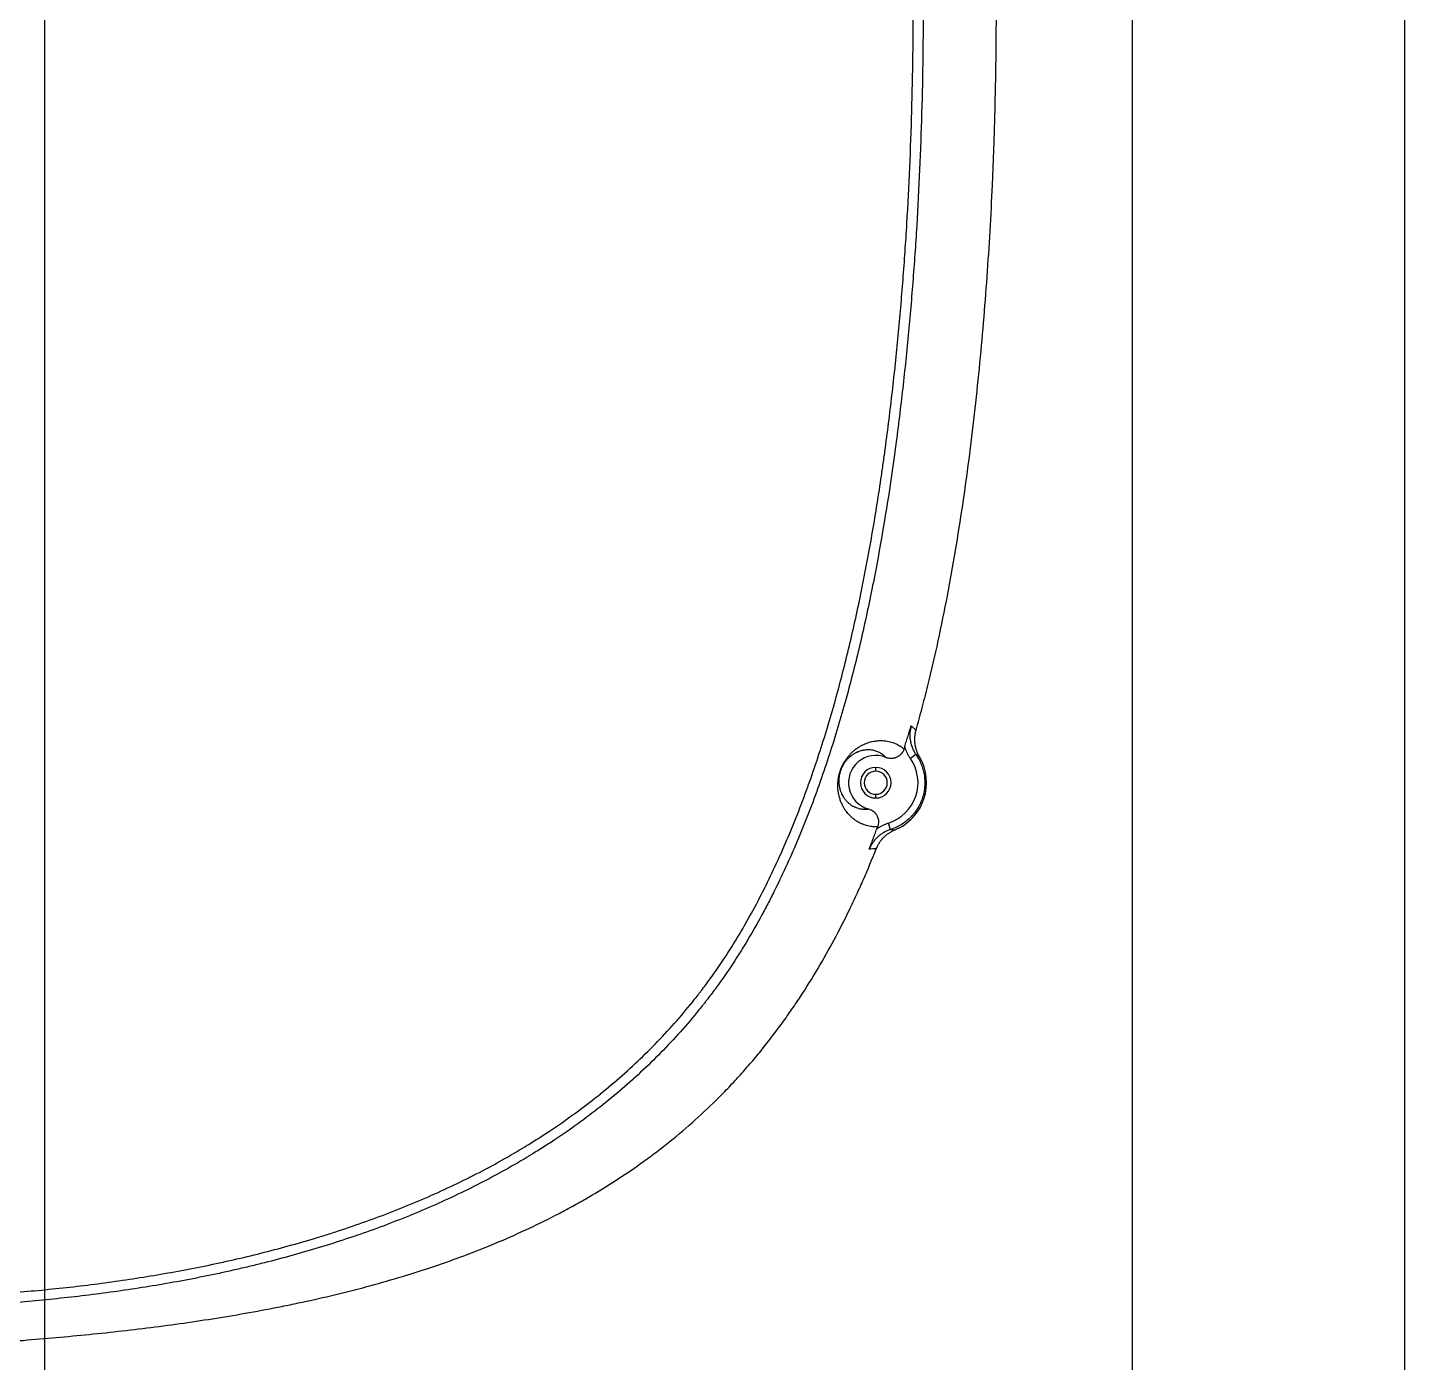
# Model space of a CAD drawing. Header units: millimetres. Extents: x -33000 to 294000, y 0 to 42408.
# Drawn here: x 95382.5 to 95585, y 16013.7 to 16210 of the extents above; entities that cross this region are included whole.
import ezdxf

# ---------------------------------------------------------------- set-up
doc = ezdxf.new("R2010")
doc.units = ezdxf.units.MM
doc.header["$LTSCALE"] = 50
doc.layers.add('arch', color=8, linetype='Continuous')

msp = doc.modelspace()

# ---------------------------------------------------------------- linework, layer by layer
at = {"layer": 'arch'}
for p, q in [((95585, 18263.96), (95585, 15713.96)), ((95385, 17213.96), (95385, 15863.96)), ((95545, 15863.96), (95545, 17213.96))]:
    msp.add_line(p, q, dxfattribs=at)
at = {"layer": 'arch', "linetype": 'Continuous'}
for p, q in [((95513.17, 16103.08), (95512.35, 16102.51)), ((95507.25, 16100.66), (95507.25, 16101.21)), ((95507.25, 16096.71), (95507.25, 16097.26)), ((95509.43, 16092.08), (95509.13, 16093.03))]:
    msp.add_line(p, q, dxfattribs=at)
for radius, start, end in [(4, 67.9014, 254.5737), (7.48, 292.3522, 30.5285), (2.25, 90, 270), (1.7, 90, 270), (2.25, 270, 90), (1.7, 270, 90), (6.22, 287.5692, 34.8421)]:
    msp.add_arc((95507.25, 16098.96), radius, start, end, dxfattribs=at)
for points, knots in [([(95380.05, 16405.43), (95382.85, 16405.21), (95385.63, 16404.95), (95391.18, 16404.34), (95393.95, 16403.98), (95399.45, 16403.18), (95402.19, 16402.73), (95407.65, 16401.72), (95410.37, 16401.17), (95415.78, 16399.94), (95418.47, 16399.26), (95423.83, 16397.79), (95426.49, 16396.99), (95430.46, 16395.68), (95431.78, 16395.22), (95434.41, 16394.28), (95435.73, 16393.78), (95437.69, 16393.01), (95438.66, 16392.62), (95439.64, 16392.22), (95440.13, 16392.01), (95440.29, 16391.94), (95440.61, 16391.81), (95442.07, 16391.19), (95443.52, 16390.54), (95446.06, 16389.36), (95448.58, 16388.13), (95452.28, 16386.17), (95454.7, 16384.78), (95457.1, 16383.34), (95458.28, 16382.6), (95460.62, 16381.08), (95461.77, 16380.29), (95464.05, 16378.66), (95465.18, 16377.83), (95466.84, 16376.53), (95467.67, 16375.88), (95468.62, 16375.09), (95469.03, 16374.75), (95469.3, 16374.52), (95469.43, 16374.41), (95470.64, 16373.38), (95471.69, 16372.45), (95473.75, 16370.54), (95474.75, 16369.56), (95476.7, 16367.57), (95477.65, 16366.55), (95479.5, 16364.48), (95480.39, 16363.42), (95482.14, 16361.26), (95482.99, 16360.16), (95484.63, 16357.92), (95485.43, 16356.78), (95486.58, 16355.04), (95486.96, 16354.45), (95487.7, 16353.27), (95488.07, 16352.67), (95488.78, 16351.47), (95489.14, 16350.86), (95489.83, 16349.64), (95490.17, 16349.02), (95490.59, 16348.24), (95490.67, 16348.09), (95490.84, 16347.78), (95490.92, 16347.62), (95491.17, 16347.15), (95491.66, 16346.22), (95492.14, 16345.28), (95493.08, 16343.39), (95493.68, 16342.12), (95494.84, 16339.57), (95495.4, 16338.29), (95497.02, 16334.42), (95498.01, 16331.82), (95499.88, 16326.57), (95500.74, 16323.92), (95502.36, 16318.58), (95503.1, 16315.89), (95504.5, 16310.48), (95505.14, 16307.76), (95505.9, 16304.33), (95506.12, 16303.3), (95506.33, 16302.27), (95506.48, 16301.59), (95506.55, 16301.24), (95506.89, 16299.52), (95507.16, 16298.15), (95507.94, 16294.02), (95508.41, 16291.27), (95509.29, 16285.76), (95509.7, 16283), (95510.82, 16274.74), (95511.44, 16269.22), (95512.24, 16260.95), (95512.48, 16258.19), (95512.91, 16252.67), (95513.1, 16249.91), (95513.61, 16241.63), (95514.09, 16230.59), (95514.23, 16219.53), (95514.23, 16208.48), (95514.16, 16202.95), (95513.85, 16191.88), (95513.61, 16186.35), (95513.11, 16178.04), (95512.92, 16175.28), (95512.48, 16169.74), (95512.24, 16166.97), (95511.71, 16161.43), (95511.42, 16158.66), (95510.94, 16154.5), (95510.77, 16153.11), (95510.43, 16150.34), (95510.25, 16148.95), (95509.3, 16142.02), (95508.43, 16136.51), (95506.88, 16128.28), (95506.33, 16125.55), (95505.13, 16120.11), (95504.49, 16117.4), (95503.1, 16112), (95502.35, 16109.31), (95500.73, 16103.96), (95499.86, 16101.3), (95498.81, 16098.33), (95498.69, 16098), (95498.45, 16097.34), (95498.33, 16097.01), (95497.97, 16096.02), (95497.22, 16094.06), (95496.44, 16092.11), (95494.82, 16088.25), (95493.67, 16085.71), (95492.12, 16082.6), (95491.81, 16081.98), (95491.17, 16080.74), (95490.84, 16080.13), (95489.85, 16078.29), (95489.16, 16077.08), (95488.09, 16075.29), (95487.73, 16074.69), (95486.99, 16073.51), (95486.61, 16072.92), (95485.46, 16071.18), (95484.66, 16070.02), (95483.41, 16068.32), (95482.99, 16067.76), (95482.45, 16067.06), (95482.34, 16066.92), (95482.13, 16066.64), (95481.8, 16066.23), (95480.59, 16064.72), (95479.45, 16063.38), (95477.59, 16061.3), (95476.64, 16060.28), (95474.7, 16058.3), (95473.7, 16057.33), (95471.67, 16055.44), (95470.63, 16054.52), (95468.52, 16052.73), (95467.45, 16051.85), (95465.26, 16050.14), (95464.14, 16049.31), (95461.87, 16047.69), (95460.72, 16046.91), (95458.97, 16045.75), (95458.08, 16045.19), (95457.04, 16044.54), (95456.59, 16044.26), (95456.29, 16044.08), (95456.14, 16043.99), (95454.78, 16043.17), (95453.56, 16042.47), (95451.11, 16041.12), (95448.64, 16039.81), (95446.14, 16038.59), (95442.36, 16036.83), (95439.81, 16035.74), (95434.65, 16033.7), (95432.04, 16032.76), (95426.76, 16031.01), (95424.1, 16030.2), (95420.07, 16029.08), (95418.72, 16028.73), (95416.68, 16028.21), (95416, 16028.05), (95414.98, 16027.8), (95414.64, 16027.72), (95413.96, 16027.56), (95412.25, 16027.16), (95410.54, 16026.79), (95408.48, 16026.37), (95407.79, 16026.23), (95406.42, 16025.96), (95405.73, 16025.83), (95402.29, 16025.19), (95399.52, 16024.74), (95393.99, 16023.93), (95391.21, 16023.58), (95387.03, 16023.12), (95385.64, 16022.97), (95382.85, 16022.71), (95381.45, 16022.59), (95380.06, 16022.49)], [0, 0, 0, 0, 0.015625, 0.015625, 0.03125, 0.03125, 0.046875, 0.046875, 0.0625, 0.0625, 0.078125, 0.078125, 0.09375, 0.09375, 0.101562, 0.101562, 0.109375, 0.109375, 0.113281, 0.115234, 0.115234, 0.116211, 0.116211, 0.117187, 0.125, 0.125, 0.132812, 0.140625, 0.148437, 0.148437, 0.15625, 0.15625, 0.164062, 0.164062, 0.171875, 0.171875, 0.175781, 0.177734, 0.178711, 0.178711, 0.179687, 0.179687, 0.1875, 0.1875, 0.195312, 0.195312, 0.203125, 0.203125, 0.210937, 0.210937, 0.21875, 0.21875, 0.226562, 0.226562, 0.230469, 0.230469, 0.234375, 0.234375, 0.238281, 0.238281, 0.242187, 0.242187, 0.243164, 0.243164, 0.244141, 0.244141, 0.246094, 0.25, 0.25, 0.257812, 0.257812, 0.265625, 0.265625, 0.28125, 0.28125, 0.296875, 0.296875, 0.3125, 0.3125, 0.328125, 0.328125, 0.332031, 0.333984, 0.333984, 0.335937, 0.335937, 0.34375, 0.34375, 0.359375, 0.359375, 0.375, 0.375, 0.40625, 0.40625, 0.421875, 0.421875, 0.4375, 0.4375, 0.46875, 0.5, 0.5, 0.53125, 0.53125, 0.5625, 0.5625, 0.578125, 0.578125, 0.59375, 0.59375, 0.609375, 0.609375, 0.617187, 0.617187, 0.625, 0.625, 0.65625, 0.65625, 0.671875, 0.671875, 0.6875, 0.6875, 0.703125, 0.703125, 0.71875, 0.71875, 0.720703, 0.720703, 0.722656, 0.722656, 0.726562, 0.734375, 0.734375, 0.75, 0.75, 0.753906, 0.753906, 0.757812, 0.757812, 0.765625, 0.765625, 0.769531, 0.769531, 0.773437, 0.773437, 0.78125, 0.78125, 0.785156, 0.785156, 0.786133, 0.786133, 0.787109, 0.789062, 0.796875, 0.796875, 0.804687, 0.804687, 0.8125, 0.8125, 0.820312, 0.820312, 0.828125, 0.828125, 0.835937, 0.835937, 0.84375, 0.84375, 0.847656, 0.849609, 0.850586, 0.850586, 0.851562, 0.851562, 0.859375, 0.859375, 0.867187, 0.875, 0.875, 0.890625, 0.890625, 0.90625, 0.90625, 0.921875, 0.921875, 0.929687, 0.929687, 0.933594, 0.933594, 0.935547, 0.935547, 0.9375, 0.945312, 0.945312, 0.949219, 0.949219, 0.953125, 0.953125, 0.96875, 0.96875, 0.984375, 0.984375, 0.992187, 0.992187, 1, 1, 1, 1]), ([(95379.94, 16023.98), (95382.71, 16024.19), (95385.48, 16024.45), (95390.99, 16025.06), (95393.74, 16025.41), (95399.22, 16026.21), (95401.95, 16026.66), (95407.39, 16027.66), (95410.1, 16028.21), (95415.5, 16029.44), (95418.19, 16030.12), (95422.21, 16031.23), (95423.54, 16031.61), (95425.21, 16032.12), (95425.54, 16032.22), (95426.21, 16032.42), (95427.2, 16032.74), (95428.19, 16033.06), (95431.49, 16034.15), (95434.1, 16035.09), (95439.26, 16037.12), (95441.8, 16038.21), (95445.56, 16039.97), (95448.05, 16041.18), (95450.51, 16042.48), (95452.94, 16043.83), (95454.14, 16044.53), (95455.49, 16045.34), (95455.64, 16045.43), (95455.94, 16045.61), (95456.38, 16045.88), (95457.42, 16046.53), (95458.29, 16047.09), (95460.03, 16048.23), (95461.17, 16049.02), (95463.42, 16050.63), (95464.52, 16051.45), (95466.69, 16053.15), (95467.76, 16054.02), (95469.85, 16055.8), (95470.87, 16056.72), (95472.88, 16058.6), (95473.86, 16059.56), (95475.79, 16061.53), (95476.73, 16062.55), (95478.57, 16064.62), (95479.46, 16065.68), (95480.56, 16067.04), (95480.77, 16067.31), (95481.1, 16067.73), (95481.2, 16067.87), (95481.42, 16068.14), (95481.95, 16068.84), (95482.47, 16069.53), (95483.7, 16071.23), (95484.49, 16072.37), (95486, 16074.69), (95486.73, 16075.86), (95488.13, 16078.24), (95488.8, 16079.45), (95490.11, 16081.88), (95490.74, 16083.1), (95492.56, 16086.82), (95493.7, 16089.34), (95495.29, 16093.17), (95496.06, 16095.11), (95496.79, 16097.06), (95497.09, 16097.88), (95497.15, 16098.04), (95497.27, 16098.37), (95497.44, 16098.86), (95497.62, 16099.35), (95498.65, 16102.3), (95499.51, 16104.94), (95501.1, 16110.24), (95501.83, 16112.91), (95503.2, 16118.27), (95503.83, 16120.96), (95505.01, 16126.36), (95505.55, 16129.07), (95506.56, 16134.5), (95507.27, 16138.59), (95508, 16143.39), (95508.34, 16145.79), (95508.49, 16146.82), (95508.58, 16147.51), (95508.63, 16147.85), (95509.04, 16150.94), (95509.72, 16156.44), (95510.3, 16161.93), (95510.82, 16167.43), (95511.06, 16170.17), (95511.48, 16175.67), (95511.67, 16178.41), (95512.17, 16186.64), (95512.4, 16192.13), (95512.71, 16203.1), (95512.78, 16208.58), (95512.78, 16219.54), (95512.71, 16225.02), (95512.4, 16235.98), (95512.16, 16241.46), (95511.66, 16249.67), (95511.47, 16252.4), (95511.05, 16257.87), (95510.81, 16260.61), (95510.02, 16268.81), (95509.41, 16274.28), (95508.3, 16282.48), (95507.9, 16285.21), (95507.03, 16290.67), (95506.57, 16293.4), (95505.8, 16297.49), (95505.54, 16298.86), (95505.2, 16300.56), (95505.13, 16300.9), (95504.99, 16301.58), (95504.77, 16302.61), (95503.97, 16306.35), (95503.18, 16309.72), (95501.8, 16315.09), (95501.07, 16317.76), (95499.48, 16323.06), (95498.63, 16325.69), (95496.79, 16330.9), (95495.81, 16333.48), (95494.22, 16337.32), (95493.12, 16339.86), (95491.93, 16342.38), (95491.01, 16344.25), (95490.54, 16345.19), (95489.97, 16346.27), (95489.73, 16346.74), (95489.56, 16347.05), (95489.48, 16347.2), (95488.74, 16348.59), (95488.05, 16349.8), (95486.99, 16351.6), (95486.63, 16352.19), (95485.9, 16353.37), (95485.52, 16353.95), (95484.39, 16355.69), (95483.6, 16356.82), (95481.98, 16359.05), (95481.14, 16360.14), (95479.42, 16362.29), (95478.53, 16363.34), (95476.7, 16365.4), (95475.76, 16366.41), (95473.83, 16368.39), (95472.84, 16369.35), (95470.81, 16371.25), (95469.77, 16372.18), (95468.57, 16373.2), (95468.43, 16373.31), (95468.17, 16373.54), (95468.03, 16373.65), (95467.63, 16373.99), (95466.82, 16374.65), (95466, 16375.31), (95464.35, 16376.59), (95463.23, 16377.42), (95460.97, 16379.03), (95459.83, 16379.81), (95457.51, 16381.33), (95456.34, 16382.06), (95453.96, 16383.49), (95451.57, 16384.87), (95447.89, 16386.81), (95445.39, 16388.02), (95442.87, 16389.2), (95441.6, 16389.76), (95440.15, 16390.38), (95439.99, 16390.45), (95439.67, 16390.58), (95439.51, 16390.65), (95439.02, 16390.85), (95438.06, 16391.25), (95437.09, 16391.64), (95435.14, 16392.41), (95433.84, 16392.89), (95431.23, 16393.83), (95429.93, 16394.28), (95425.99, 16395.58), (95423.35, 16396.37), (95418.03, 16397.83), (95415.37, 16398.5), (95410, 16399.72), (95407.3, 16400.27), (95401.89, 16401.26), (95399.17, 16401.71), (95393.71, 16402.5), (95390.97, 16402.85), (95385.47, 16403.46), (95382.71, 16403.72), (95379.94, 16403.93)], [0, 0, 0, 0, 0.015625, 0.015625, 0.03125, 0.03125, 0.046875, 0.046875, 0.0625, 0.0625, 0.078125, 0.078125, 0.085938, 0.085938, 0.087891, 0.087891, 0.089844, 0.09375, 0.09375, 0.109375, 0.109375, 0.125, 0.125, 0.132812, 0.140625, 0.140625, 0.148437, 0.148437, 0.149414, 0.149414, 0.150391, 0.152344, 0.15625, 0.15625, 0.164062, 0.164062, 0.171875, 0.171875, 0.179687, 0.179687, 0.1875, 0.1875, 0.195312, 0.195312, 0.203125, 0.203125, 0.210938, 0.210938, 0.212891, 0.212891, 0.213867, 0.213867, 0.214844, 0.21875, 0.21875, 0.226563, 0.226563, 0.234375, 0.234375, 0.242188, 0.242188, 0.25, 0.25, 0.265625, 0.265625, 0.273438, 0.277344, 0.277344, 0.27832, 0.27832, 0.279297, 0.28125, 0.28125, 0.296875, 0.296875, 0.3125, 0.3125, 0.328125, 0.328125, 0.34375, 0.34375, 0.359375, 0.367188, 0.371094, 0.373047, 0.373047, 0.375, 0.375, 0.390625, 0.40625, 0.40625, 0.421875, 0.421875, 0.4375, 0.4375, 0.46875, 0.46875, 0.5, 0.5, 0.53125, 0.53125, 0.5625, 0.5625, 0.578125, 0.578125, 0.59375, 0.59375, 0.625, 0.625, 0.640625, 0.640625, 0.65625, 0.65625, 0.664063, 0.664063, 0.666016, 0.666016, 0.667969, 0.671875, 0.6875, 0.6875, 0.703125, 0.703125, 0.71875, 0.71875, 0.734375, 0.734375, 0.742188, 0.75, 0.75, 0.753906, 0.755859, 0.756836, 0.756836, 0.757813, 0.757813, 0.765625, 0.765625, 0.769531, 0.769531, 0.773438, 0.773438, 0.78125, 0.78125, 0.789063, 0.789063, 0.796875, 0.796875, 0.804688, 0.804688, 0.8125, 0.8125, 0.820313, 0.820313, 0.821289, 0.821289, 0.822266, 0.822266, 0.824219, 0.828125, 0.828125, 0.835938, 0.835938, 0.84375, 0.84375, 0.851563, 0.851563, 0.859375, 0.867188, 0.875, 0.875, 0.882813, 0.882813, 0.883789, 0.883789, 0.884766, 0.884766, 0.886719, 0.890625, 0.890625, 0.898438, 0.898438, 0.90625, 0.90625, 0.921875, 0.921875, 0.9375, 0.9375, 0.953125, 0.953125, 0.96875, 0.96875, 0.984375, 0.984375, 1, 1, 1, 1]), ([(95513.18, 16106.66), (95513.49, 16107.75), (95513.79, 16108.84), (95514.36, 16111.04), (95514.64, 16112.13), (95515.46, 16115.42), (95515.97, 16117.63), (95516.92, 16122.03), (95517.37, 16124.24), (95518.22, 16128.66), (95519.01, 16133.1), (95519.71, 16137.54), (95520.37, 16141.99), (95520.68, 16144.22), (95521.55, 16150.91), (95522.05, 16155.38), (95522.71, 16162.1), (95522.92, 16164.34), (95523.3, 16168.83), (95523.47, 16171.07), (95523.79, 16175.57), (95523.94, 16177.82), (95524.2, 16182.32), (95524.32, 16184.58), (95524.47, 16187.96), (95524.51, 16189.09), (95524.6, 16191.35), (95524.64, 16192.48), (95524.75, 16195.86), (95524.81, 16198.12), (95524.88, 16201.51), (95524.9, 16202.64), (95524.94, 16204.9), (95524.98, 16208.29), (95525, 16211.67), (95525, 16218.45), (95524.96, 16222.96), (95524.81, 16229.73), (95524.75, 16231.99), (95524.61, 16236.5), (95524.43, 16241.02), (95524.2, 16245.53), (95524.01, 16248.91), (95523.94, 16250.04), (95523.79, 16252.29), (95523.72, 16253.42), (95523.48, 16256.8), (95523.3, 16259.05), (95522.92, 16263.54), (95522.71, 16265.79), (95522.05, 16272.52), (95521.55, 16276.99), (95520.68, 16283.69), (95520.37, 16285.92), (95519.71, 16290.37), (95519.01, 16294.82), (95518.22, 16299.25), (95517.37, 16303.68), (95516.92, 16305.88), (95515.96, 16310.29), (95515.46, 16312.49), (95514.64, 16315.78), (95514.36, 16316.88), (95513.79, 16319.07), (95513.49, 16320.16), (95513.18, 16321.26)], [0, 0, 0, 0, 0.015625, 0.015625, 0.03125, 0.03125, 0.0625, 0.0625, 0.09375, 0.09375, 0.125, 0.15625, 0.15625, 0.1875, 0.1875, 0.25, 0.25, 0.28125, 0.28125, 0.3125, 0.3125, 0.34375, 0.34375, 0.375, 0.375, 0.390625, 0.390625, 0.40625, 0.40625, 0.4375, 0.4375, 0.453125, 0.453125, 0.46875, 0.5, 0.5, 0.5625, 0.5625, 0.59375, 0.59375, 0.625, 0.65625, 0.65625, 0.671875, 0.671875, 0.6875, 0.6875, 0.71875, 0.71875, 0.75, 0.75, 0.8125, 0.8125, 0.84375, 0.84375, 0.875, 0.90625, 0.90625, 0.9375, 0.9375, 0.96875, 0.96875, 0.984375, 0.984375, 1, 1, 1, 1]), ([(95511.52, 16104.25), (95511.56, 16104.39), (95511.6, 16104.52), (95511.68, 16104.78), (95511.72, 16104.92), (95511.8, 16105.18), (95511.84, 16105.31), (95511.9, 16105.5), (95511.92, 16105.56), (95511.96, 16105.69), (95511.98, 16105.76), (95512.08, 16106.07), (95512.16, 16106.32), (95512.27, 16106.69), (95512.31, 16106.81), (95512.37, 16107), (95512.4, 16107.09), (95512.43, 16107.19), (95512.44, 16107.24), (95512.45, 16107.27), (95512.46, 16107.29), (95512.46, 16107.3)], [0, 0, 0, 0, 0.125, 0.125, 0.25, 0.25, 0.375, 0.375, 0.4375, 0.4375, 0.5, 0.5, 0.75, 0.75, 0.875, 0.875, 0.9375, 0.96875, 0.984375, 0.984375, 1, 1, 1, 1]), ([(95512.46, 16107.3), (95512.41, 16107.12), (95512.37, 16106.94), (95512.33, 16106.67), (95512.31, 16106.58), (95512.3, 16106.44), (95512.29, 16106.39), (95512.29, 16106.3), (95512.28, 16106.25), (95512.27, 16106.02), (95512.27, 16105.84), (95512.29, 16105.47), (95512.31, 16105.29), (95512.36, 16105.02), (95512.38, 16104.93), (95512.41, 16104.79), (95512.42, 16104.75), (95512.44, 16104.66), (95512.45, 16104.61), (95512.52, 16104.39), (95512.58, 16104.22), (95512.72, 16103.88), (95512.8, 16103.71), (95512.97, 16103.39), (95513.07, 16103.23), (95513.17, 16103.08)], [0, 0, 0, 0, 0.125, 0.125, 0.1875, 0.1875, 0.21875, 0.21875, 0.25, 0.25, 0.375, 0.375, 0.5, 0.5, 0.5625, 0.5625, 0.59375, 0.59375, 0.625, 0.625, 0.75, 0.75, 0.875, 0.875, 1, 1, 1, 1]), ([(95512.46, 16107.3), (95512.58, 16107.2), (95512.7, 16107.1), (95512.88, 16106.95), (95512.94, 16106.89), (95513.06, 16106.78), (95513.12, 16106.72), (95513.18, 16106.66)], [0, 0, 0, 0, 0.5, 0.5, 0.75, 0.75, 1, 1, 1, 1]), ([(95513.7, 16102.76), (95513.61, 16102.9), (95513.53, 16103.05), (95513.39, 16103.36), (95513.33, 16103.51), (95513.22, 16103.83), (95513.17, 16103.99), (95513.12, 16104.2), (95513.12, 16104.24), (95513.1, 16104.32), (95513.09, 16104.36), (95513.07, 16104.49), (95513.05, 16104.57), (95513.02, 16104.82), (95512.99, 16105.16), (95513, 16105.49), (95513.02, 16105.74), (95513.03, 16105.83), (95513.05, 16105.99), (95513.06, 16106.08), (95513.1, 16106.33), (95513.14, 16106.49), (95513.18, 16106.66)], [0, 0, 0, 0, 0.125, 0.125, 0.25, 0.25, 0.375, 0.375, 0.40625, 0.40625, 0.4375, 0.4375, 0.5, 0.5, 0.625, 0.75, 0.75, 0.8125, 0.8125, 0.875, 0.875, 1, 1, 1, 1]), ([(95507.53, 16092.46), (95507.41, 16092.46), (95507.29, 16092.46), (95507.06, 16092.47), (95506.94, 16092.48), (95506.7, 16092.5), (95506.58, 16092.52), (95506.34, 16092.56), (95506.22, 16092.58), (95505.97, 16092.64), (95505.85, 16092.68), (95505.6, 16092.76), (95505.47, 16092.8), (95505.21, 16092.9), (95505.08, 16092.96), (95504.81, 16093.09), (95504.68, 16093.17), (95504.47, 16093.29), (95504.4, 16093.34), (95504.26, 16093.43), (95504.19, 16093.48), (95503.98, 16093.63), (95503.84, 16093.75), (95503.62, 16093.94), (95503.55, 16094.01), (95503.41, 16094.15), (95503.34, 16094.23), (95503.19, 16094.39), (95503.12, 16094.48), (95502.97, 16094.66), (95502.9, 16094.76), (95502.75, 16094.96), (95502.68, 16095.07), (95502.54, 16095.31), (95502.47, 16095.43), (95502.33, 16095.7), (95502.26, 16095.85), (95502.16, 16096.09), (95502.12, 16096.17), (95502.06, 16096.34), (95502.03, 16096.43), (95501.97, 16096.62), (95501.94, 16096.72), (95501.88, 16096.93), (95501.85, 16097.04), (95501.82, 16097.22), (95501.8, 16097.28), (95501.78, 16097.4), (95501.77, 16097.47), (95501.75, 16097.6), (95501.74, 16097.67), (95501.72, 16097.81), (95501.71, 16097.89), (95501.7, 16098), (95501.7, 16098.04), (95501.69, 16098.13), (95501.69, 16098.17), (95501.69, 16098.29), (95501.68, 16098.38), (95501.68, 16098.57), (95501.68, 16098.67), (95501.69, 16098.83), (95501.69, 16098.88), (95501.7, 16098.99), (95501.7, 16099.05), (95501.71, 16099.17), (95501.72, 16099.24), (95501.73, 16099.37), (95501.74, 16099.44), (95501.76, 16099.58), (95501.77, 16099.66), (95501.79, 16099.76), (95501.79, 16099.78), (95501.8, 16099.82), (95501.81, 16099.85), (95501.82, 16099.91), (95501.83, 16099.95), (95501.85, 16100.04), (95501.86, 16100.09), (95501.88, 16100.18), (95501.89, 16100.23), (95501.91, 16100.3), (95501.91, 16100.31), (95501.92, 16100.34), (95501.93, 16100.37), (95501.94, 16100.41), (95501.97, 16100.49), (95501.98, 16100.55), (95502.01, 16100.63), (95502.02, 16100.65), (95502.04, 16100.71), (95502.06, 16100.79), (95502.09, 16100.87), (95502.12, 16100.95), (95502.14, 16100.99), (95502.15, 16101.03), (95502.16, 16101.05), (95502.17, 16101.07), (95502.19, 16101.13), (95502.21, 16101.18), (95502.25, 16101.27), (95502.27, 16101.32), (95502.3, 16101.38), (95502.32, 16101.41), (95502.34, 16101.45), (95502.35, 16101.47), (95502.38, 16101.53), (95502.4, 16101.57), (95502.43, 16101.65), (95502.45, 16101.69), (95502.51, 16101.79), (95502.55, 16101.86), (95502.6, 16101.96), (95502.62, 16101.99), (95502.66, 16102.05), (95502.67, 16102.07), (95502.73, 16102.16), (95502.76, 16102.21), (95502.83, 16102.31), (95502.86, 16102.36), (95502.92, 16102.45), (95502.95, 16102.5), (95503.02, 16102.58), (95503.05, 16102.62), (95503.14, 16102.74), (95503.2, 16102.81), (95503.28, 16102.92), (95503.31, 16102.95), (95503.37, 16103.01), (95503.39, 16103.04), (95503.48, 16103.13), (95503.53, 16103.19), (95503.63, 16103.3), (95503.68, 16103.35), (95503.83, 16103.49), (95503.93, 16103.58), (95504.12, 16103.74), (95504.21, 16103.81), (95504.39, 16103.95), (95504.47, 16104.01), (95504.64, 16104.13), (95504.72, 16104.18), (95504.88, 16104.28), (95504.96, 16104.32), (95505.11, 16104.41), (95505.19, 16104.45), (95505.34, 16104.53), (95505.41, 16104.56), (95505.55, 16104.63), (95505.62, 16104.66), (95505.82, 16104.74), (95505.95, 16104.79), (95506.21, 16104.88), (95506.33, 16104.91), (95506.57, 16104.98), (95506.68, 16105.01), (95506.9, 16105.05), (95507.01, 16105.07), (95507.22, 16105.1), (95507.32, 16105.12), (95507.52, 16105.13), (95507.62, 16105.14), (95507.9, 16105.15), (95508.08, 16105.15), (95508.41, 16105.14), (95508.57, 16105.12), (95508.88, 16105.08), (95509.03, 16105.05), (95509.31, 16104.99), (95509.44, 16104.96), (95509.7, 16104.88), (95509.82, 16104.84), (95510.05, 16104.75), (95510.17, 16104.7), (95510.38, 16104.6), (95510.49, 16104.54), (95510.69, 16104.43), (95510.89, 16104.32), (95511.16, 16104.14), (95511.34, 16104), (95511.42, 16103.94)], [0, 0, 0, 0, 0.03125, 0.03125, 0.0625, 0.0625, 0.09375, 0.09375, 0.125, 0.125, 0.15625, 0.15625, 0.1875, 0.1875, 0.21875, 0.21875, 0.25, 0.25, 0.265625, 0.265625, 0.28125, 0.28125, 0.3125, 0.3125, 0.328125, 0.328125, 0.34375, 0.34375, 0.359375, 0.359375, 0.375, 0.375, 0.390625, 0.390625, 0.40625, 0.40625, 0.421875, 0.421875, 0.429688, 0.429688, 0.4375, 0.4375, 0.445313, 0.445313, 0.453125, 0.453125, 0.457031, 0.457031, 0.460938, 0.460938, 0.464844, 0.464844, 0.46875, 0.46875, 0.470703, 0.470703, 0.472656, 0.472656, 0.476563, 0.476563, 0.480469, 0.480469, 0.482422, 0.482422, 0.484375, 0.484375, 0.486328, 0.486328, 0.488281, 0.488281, 0.490234, 0.490234, 0.490723, 0.490723, 0.491211, 0.491211, 0.492188, 0.492188, 0.493164, 0.493164, 0.494141, 0.494141, 0.494385, 0.494385, 0.494629, 0.495117, 0.495117, 0.496094, 0.496094, 0.496582, 0.496582, 0.49707, 0.498047, 0.498047, 0.498535, 0.498779, 0.498779, 0.499023, 0.499023, 0.5, 0.5, 0.500977, 0.500977, 0.501465, 0.501465, 0.501953, 0.501953, 0.50293, 0.50293, 0.503906, 0.503906, 0.505859, 0.505859, 0.506836, 0.506836, 0.507813, 0.507813, 0.509766, 0.509766, 0.511719, 0.511719, 0.513672, 0.513672, 0.515625, 0.515625, 0.519531, 0.519531, 0.521484, 0.521484, 0.523438, 0.523438, 0.527344, 0.527344, 0.53125, 0.53125, 0.539063, 0.539063, 0.546875, 0.546875, 0.554688, 0.554688, 0.5625, 0.5625, 0.570313, 0.570313, 0.578125, 0.578125, 0.585938, 0.585938, 0.59375, 0.59375, 0.609375, 0.609375, 0.625, 0.625, 0.640625, 0.640625, 0.65625, 0.65625, 0.671875, 0.671875, 0.6875, 0.6875, 0.71875, 0.71875, 0.75, 0.75, 0.78125, 0.78125, 0.8125, 0.8125, 0.84375, 0.84375, 0.875, 0.875, 0.90625, 0.90625, 0.9375, 0.96875, 1, 1, 1, 1]), ([(95508.76, 16102.66), (95508.65, 16102.77), (95508.54, 16102.88), (95508.36, 16103.03), (95508.29, 16103.08), (95508.16, 16103.17), (95508.09, 16103.22), (95507.95, 16103.3), (95507.87, 16103.35), (95507.71, 16103.43), (95507.63, 16103.47), (95507.46, 16103.54), (95507.37, 16103.57), (95507.17, 16103.64), (95507.07, 16103.67), (95506.86, 16103.71), (95506.75, 16103.74), (95506.51, 16103.77), (95506.38, 16103.78), (95506.11, 16103.78), (95505.97, 16103.78), (95505.75, 16103.76), (95505.67, 16103.75), (95505.51, 16103.73), (95505.43, 16103.72), (95505.26, 16103.68), (95505.17, 16103.66), (95504.98, 16103.61), (95504.89, 16103.58), (95504.74, 16103.53), (95504.69, 16103.51), (95504.61, 16103.48), (95504.59, 16103.46), (95504.54, 16103.44), (95504.51, 16103.43), (95504.43, 16103.39), (95504.37, 16103.37), (95504.26, 16103.31), (95504.2, 16103.28), (95504.09, 16103.21), (95504.03, 16103.18), (95503.9, 16103.1), (95503.84, 16103.06), (95503.71, 16102.97), (95503.64, 16102.92), (95503.5, 16102.81), (95503.43, 16102.75), (95503.32, 16102.65), (95503.28, 16102.61), (95503.21, 16102.54), (95503.17, 16102.5), (95503.09, 16102.42), (95503.04, 16102.37), (95502.98, 16102.3), (95502.96, 16102.27), (95502.91, 16102.22), (95502.89, 16102.2), (95502.82, 16102.11), (95502.78, 16102.05), (95502.7, 16101.95), (95502.68, 16101.92), (95502.63, 16101.84), (95502.6, 16101.8), (95502.55, 16101.72), (95502.52, 16101.68), (95502.48, 16101.6), (95502.46, 16101.58), (95502.43, 16101.53), (95502.42, 16101.5), (95502.38, 16101.44), (95502.37, 16101.41), (95502.34, 16101.35), (95502.32, 16101.32), (95502.3, 16101.27), (95502.29, 16101.27), (95502.28, 16101.25), (95502.28, 16101.24), (95502.27, 16101.21), (95502.26, 16101.19), (95502.23, 16101.13), (95502.21, 16101.09), (95502.18, 16101.02), (95502.17, 16101), (95502.16, 16100.96), (95502.15, 16100.95), (95502.14, 16100.93), (95502.13, 16100.89), (95502.12, 16100.85), (95502.1, 16100.81), (95502.1, 16100.8), (95502.09, 16100.77), (95502.08, 16100.76), (95502.07, 16100.73), (95502.07, 16100.72), (95502.06, 16100.69), (95502.05, 16100.68), (95502.04, 16100.64), (95502.02, 16100.58), (95502.01, 16100.53), (95502, 16100.5), (95501.99, 16100.48), (95501.99, 16100.46), (95501.98, 16100.45), (95501.98, 16100.42), (95501.97, 16100.41), (95501.97, 16100.39), (95501.96, 16100.35), (95501.95, 16100.32), (95501.94, 16100.26), (95501.93, 16100.22), (95501.91, 16100.14), (95501.9, 16100.1), (95501.89, 16100.05), (95501.89, 16100.03), (95501.89, 16100), (95501.88, 16099.98), (95501.88, 16099.93), (95501.87, 16099.9), (95501.86, 16099.84), (95501.86, 16099.81), (95501.85, 16099.73), (95501.84, 16099.68), (95501.84, 16099.6), (95501.83, 16099.58), (95501.83, 16099.53), (95501.83, 16099.51), (95501.83, 16099.44), (95501.82, 16099.4), (95501.82, 16099.28), (95501.82, 16099.2), (95501.82, 16099.06), (95501.83, 16098.99), (95501.83, 16098.86), (95501.84, 16098.8), (95501.85, 16098.69), (95501.86, 16098.63), (95501.87, 16098.53), (95501.88, 16098.48), (95501.9, 16098.38), (95501.91, 16098.33), (95501.93, 16098.24), (95501.94, 16098.2), (95501.96, 16098.11), (95501.97, 16098.07), (95502, 16097.95), (95502.02, 16097.88), (95502.07, 16097.73), (95502.09, 16097.67), (95502.14, 16097.54), (95502.17, 16097.48), (95502.22, 16097.36), (95502.25, 16097.3), (95502.33, 16097.14), (95502.38, 16097.04), (95502.47, 16096.91), (95502.49, 16096.86), (95502.55, 16096.78), (95502.58, 16096.74), (95502.66, 16096.62), (95502.72, 16096.54), (95502.83, 16096.41), (95502.88, 16096.34), (95502.99, 16096.22), (95503.05, 16096.17), (95503.22, 16096.01), (95503.32, 16095.91), (95503.54, 16095.75), (95503.65, 16095.68), (95503.86, 16095.55), (95503.96, 16095.49), (95504.16, 16095.39), (95504.26, 16095.35), (95504.46, 16095.27), (95504.55, 16095.24), (95504.74, 16095.19), (95504.83, 16095.16), (95505.01, 16095.12), (95505.1, 16095.11), (95505.28, 16095.09), (95505.36, 16095.08), (95505.53, 16095.07), (95505.62, 16095.07), (95505.78, 16095.07), (95505.87, 16095.07), (95506.03, 16095.08), (95506.11, 16095.09), (95506.19, 16095.1)], [0, 0, 0, 0, 0.0625, 0.0625, 0.09375, 0.09375, 0.125, 0.125, 0.15625, 0.15625, 0.1875, 0.1875, 0.21875, 0.21875, 0.25, 0.25, 0.28125, 0.28125, 0.3125, 0.3125, 0.34375, 0.34375, 0.359375, 0.359375, 0.375, 0.375, 0.390625, 0.390625, 0.40625, 0.40625, 0.414062, 0.414062, 0.417969, 0.417969, 0.421875, 0.421875, 0.429687, 0.429687, 0.4375, 0.4375, 0.445312, 0.445312, 0.453125, 0.453125, 0.460937, 0.460937, 0.46875, 0.46875, 0.472656, 0.472656, 0.476562, 0.476562, 0.480469, 0.480469, 0.482422, 0.482422, 0.484375, 0.484375, 0.488281, 0.488281, 0.490234, 0.490234, 0.492187, 0.492187, 0.494141, 0.494141, 0.495117, 0.495117, 0.496094, 0.496094, 0.49707, 0.49707, 0.498047, 0.498047, 0.498291, 0.498291, 0.498535, 0.498535, 0.499023, 0.499023, 0.5, 0.5, 0.500488, 0.500488, 0.500732, 0.500732, 0.500977, 0.501465, 0.501465, 0.501709, 0.501709, 0.501953, 0.501953, 0.502197, 0.502197, 0.502441, 0.502441, 0.50293, 0.503418, 0.503418, 0.503662, 0.503662, 0.503906, 0.503906, 0.50415, 0.50415, 0.504395, 0.504883, 0.504883, 0.505859, 0.505859, 0.506836, 0.506836, 0.507324, 0.507324, 0.507812, 0.507812, 0.508789, 0.508789, 0.509766, 0.509766, 0.511719, 0.511719, 0.512695, 0.512695, 0.513672, 0.513672, 0.515625, 0.515625, 0.519531, 0.519531, 0.523437, 0.523437, 0.527344, 0.527344, 0.53125, 0.53125, 0.535156, 0.535156, 0.539062, 0.539062, 0.542969, 0.542969, 0.546875, 0.546875, 0.554687, 0.554687, 0.5625, 0.5625, 0.570312, 0.570312, 0.578125, 0.578125, 0.59375, 0.59375, 0.601562, 0.601562, 0.609375, 0.609375, 0.625, 0.625, 0.640625, 0.640625, 0.65625, 0.65625, 0.6875, 0.6875, 0.71875, 0.71875, 0.75, 0.75, 0.78125, 0.78125, 0.8125, 0.8125, 0.84375, 0.84375, 0.875, 0.875, 0.90625, 0.90625, 0.9375, 0.9375, 0.96875, 0.96875, 1, 1, 1, 1]), ([(95511.42, 16103.94), (95511.4, 16103.87), (95511.36, 16103.74), (95511.27, 16103.55), (95511.19, 16103.43), (95511.13, 16103.35), (95511.11, 16103.32), (95511.07, 16103.26), (95511.05, 16103.24), (95510.98, 16103.16), (95510.89, 16103.06), (95510.78, 16102.97), (95510.7, 16102.91), (95510.67, 16102.89), (95510.61, 16102.85), (95510.58, 16102.83), (95510.49, 16102.77), (95510.37, 16102.71), (95510.25, 16102.65), (95510.15, 16102.62), (95510.11, 16102.61), (95510.05, 16102.59), (95510.01, 16102.58), (95509.91, 16102.56), (95509.78, 16102.53), (95509.64, 16102.52), (95509.54, 16102.52), (95509.5, 16102.52), (95509.43, 16102.52), (95509.4, 16102.52), (95509.29, 16102.53), (95509.15, 16102.54), (95508.95, 16102.59), (95508.82, 16102.64), (95508.76, 16102.66)], [0, 0, 0, 0, 0.0625, 0.125, 0.1875, 0.1875, 0.21875, 0.21875, 0.25, 0.25, 0.3125, 0.375, 0.375, 0.40625, 0.40625, 0.4375, 0.4375, 0.5, 0.5625, 0.5625, 0.59375, 0.59375, 0.625, 0.625, 0.6875, 0.75, 0.75, 0.78125, 0.78125, 0.8125, 0.8125, 0.875, 0.9375, 1, 1, 1, 1]), ([(95513.17, 16103.08), (95513.34, 16102.85), (95513.48, 16102.61), (95513.75, 16102.11), (95513.87, 16101.86), (95514.02, 16101.47), (95514.07, 16101.33), (95514.13, 16101.13), (95514.15, 16101.07), (95514.19, 16100.93), (95514.21, 16100.86), (95514.3, 16100.52), (95514.36, 16100.24), (95514.44, 16099.69), (95514.46, 16099.41), (95514.47, 16098.99), (95514.47, 16098.85), (95514.46, 16098.63), (95514.46, 16098.56), (95514.45, 16098.42), (95514.44, 16098.35), (95514.41, 16098), (95514.37, 16097.72), (95514.25, 16097.17), (95514.18, 16096.9), (95514.04, 16096.5), (95513.99, 16096.37), (95513.91, 16096.18), (95513.88, 16096.11), (95513.83, 16095.98), (95513.8, 16095.92), (95513.65, 16095.6), (95513.37, 16095.11), (95513.05, 16094.65), (95512.78, 16094.32), (95512.69, 16094.21), (95512.57, 16094.08), (95512.55, 16094.06), (95512.5, 16094), (95512.43, 16093.93), (95512.35, 16093.85), (95512.1, 16093.61), (95511.68, 16093.24), (95511.22, 16092.92), (95510.91, 16092.74), (95510.85, 16092.7), (95510.73, 16092.63), (95510.67, 16092.6), (95510.48, 16092.5), (95510.35, 16092.44), (95509.97, 16092.26), (95509.7, 16092.16), (95509.43, 16092.08)], [0, 0, 0, 0, 0.0625, 0.0625, 0.125, 0.125, 0.15625, 0.15625, 0.171875, 0.171875, 0.1875, 0.1875, 0.25, 0.25, 0.3125, 0.3125, 0.34375, 0.34375, 0.359375, 0.359375, 0.375, 0.375, 0.4375, 0.4375, 0.5, 0.5, 0.53125, 0.53125, 0.546875, 0.546875, 0.5625, 0.5625, 0.625, 0.6875, 0.6875, 0.71875, 0.71875, 0.726563, 0.726563, 0.734375, 0.75, 0.75, 0.8125, 0.875, 0.875, 0.890625, 0.890625, 0.90625, 0.90625, 0.9375, 0.9375, 1, 1, 1, 1]), ([(95513.7, 16102.76), (95513.65, 16102.79), (95513.61, 16102.82), (95513.52, 16102.88), (95513.48, 16102.91), (95513.35, 16102.99), (95513.26, 16103.03), (95513.17, 16103.08)], [0, 0, 0, 0, 0.25, 0.25, 0.5, 0.5, 1, 1, 1, 1]), ([(95506.19, 16095.1), (95506.26, 16095.08), (95506.39, 16095.04), (95506.58, 16094.95), (95506.7, 16094.88), (95506.78, 16094.83), (95506.81, 16094.81), (95506.87, 16094.76), (95506.9, 16094.74), (95506.98, 16094.68), (95507.08, 16094.58), (95507.17, 16094.48), (95507.24, 16094.4), (95507.26, 16094.37), (95507.3, 16094.32), (95507.32, 16094.29), (95507.38, 16094.2), (95507.44, 16094.08), (95507.5, 16093.95), (95507.54, 16093.86), (95507.55, 16093.82), (95507.57, 16093.76), (95507.58, 16093.72), (95507.61, 16093.62), (95507.64, 16093.49), (95507.65, 16093.35), (95507.66, 16093.21), (95507.66, 16093.14), (95507.65, 16093), (95507.64, 16092.86), (95507.59, 16092.66), (95507.55, 16092.53), (95507.53, 16092.46)], [0, 0, 0, 0, 0.0625, 0.125, 0.1875, 0.1875, 0.21875, 0.21875, 0.25, 0.25, 0.3125, 0.375, 0.375, 0.40625, 0.40625, 0.4375, 0.4375, 0.5, 0.5625, 0.5625, 0.59375, 0.59375, 0.625, 0.625, 0.6875, 0.75, 0.75, 0.8125, 0.8125, 0.875, 0.9375, 1, 1, 1, 1]), ([(95506.3, 16089.19), (95506.31, 16089.21), (95506.31, 16089.22), (95506.32, 16089.25), (95506.34, 16089.3), (95506.38, 16089.4), (95506.41, 16089.49), (95506.48, 16089.67), (95506.52, 16089.79), (95506.66, 16090.15), (95506.75, 16090.39), (95506.86, 16090.7), (95506.89, 16090.76), (95506.93, 16090.89), (95506.96, 16090.95), (95507.03, 16091.14), (95507.07, 16091.27), (95507.17, 16091.52), (95507.22, 16091.65), (95507.31, 16091.9), (95507.36, 16092.03), (95507.41, 16092.17)], [0, 0, 0, 0, 0.015625, 0.015625, 0.03125, 0.0625, 0.125, 0.125, 0.25, 0.25, 0.5, 0.5, 0.5625, 0.5625, 0.625, 0.625, 0.75, 0.75, 0.875, 0.875, 1, 1, 1, 1]), ([(95509.43, 16092.08), (95509.25, 16092.02), (95509.08, 16091.96), (95508.75, 16091.81), (95508.59, 16091.73), (95508.27, 16091.54), (95508.12, 16091.44), (95507.93, 16091.31), (95507.9, 16091.28), (95507.82, 16091.22), (95507.72, 16091.14), (95507.61, 16091.05), (95507.41, 16090.86), (95507.28, 16090.73), (95507.04, 16090.46), (95506.93, 16090.31), (95506.8, 16090.12), (95506.77, 16090.09), (95506.72, 16090.01), (95506.65, 16089.89), (95506.58, 16089.77), (95506.45, 16089.53), (95506.37, 16089.36), (95506.3, 16089.19)], [0, 0, 0, 0, 0.125, 0.125, 0.25, 0.25, 0.375, 0.375, 0.40625, 0.40625, 0.4375, 0.5, 0.5, 0.625, 0.625, 0.75, 0.75, 0.78125, 0.78125, 0.8125, 0.875, 0.875, 1, 1, 1, 1]), ([(95507.34, 16089.26), (95507.41, 16089.42), (95507.48, 16089.57), (95507.63, 16089.86), (95507.8, 16090.15), (95508, 16090.42), (95508.13, 16090.58), (95508.15, 16090.62), (95508.21, 16090.68), (95508.24, 16090.71), (95508.32, 16090.81), (95508.38, 16090.87), (95508.56, 16091.05), (95508.8, 16091.27), (95509.07, 16091.47), (95509.28, 16091.61), (95509.35, 16091.65), (95509.49, 16091.74), (95509.57, 16091.78), (95509.79, 16091.9), (95509.94, 16091.97), (95510.1, 16092.04)], [0, 0, 0, 0, 0.125, 0.125, 0.25, 0.375, 0.375, 0.40625, 0.40625, 0.4375, 0.4375, 0.5, 0.5, 0.625, 0.75, 0.75, 0.8125, 0.8125, 0.875, 0.875, 1, 1, 1, 1]), ([(95509.43, 16092.08), (95509.54, 16092.06), (95509.64, 16092.05), (95509.81, 16092.04), (95509.86, 16092.04), (95509.98, 16092.04), (95510.04, 16092.04), (95510.1, 16092.04)], [0, 0, 0, 0, 0.5, 0.5, 0.75, 0.75, 1, 1, 1, 1]), ([(95380.05, 16016.84), (95383.3, 16017.09), (95386.54, 16017.37), (95393.01, 16017.99), (95396.24, 16018.34), (95402.7, 16019.13), (95405.92, 16019.57), (95410.73, 16020.32), (95412.34, 16020.58), (95415.54, 16021.14), (95417.14, 16021.43), (95419.54, 16021.9), (95420.34, 16022.06), (95421.53, 16022.3), (95421.93, 16022.39), (95422.73, 16022.56), (95424.72, 16022.98), (95426.7, 16023.44), (95429.85, 16024.21), (95431.42, 16024.61), (95434.55, 16025.46), (95436.1, 16025.91), (95440.75, 16027.31), (95443.81, 16028.34), (95448.34, 16030.04), (95449.84, 16030.64), (95452.83, 16031.88), (95454.31, 16032.54), (95457.25, 16033.9), (95458.71, 16034.61), (95460.88, 16035.74), (95461.6, 16036.12), (95462.68, 16036.7), (95463.04, 16036.9), (95463.57, 16037.2), (95463.75, 16037.3), (95464.11, 16037.5), (95465.71, 16038.42), (95467.28, 16039.37), (95470.01, 16041.12), (95471.35, 16042.02), (95473.99, 16043.9), (95475.27, 16044.87), (95477.8, 16046.87), (95479.03, 16047.91), (95481.45, 16050.04), (95482.63, 16051.14), (95484.36, 16052.85), (95484.92, 16053.42), (95486.05, 16054.59), (95486.6, 16055.19), (95487.69, 16056.39), (95488.23, 16057.01), (95489.03, 16057.94), (95489.29, 16058.25), (95489.82, 16058.88), (95490.08, 16059.19), (95491.37, 16060.79), (95492.37, 16062.09), (95493.58, 16063.74), (95493.82, 16064.08), (95494.3, 16064.75), (95495, 16065.75), (95495.69, 16066.77), (95497.04, 16068.82), (95497.9, 16070.21), (95499.57, 16073.02), (95500.37, 16074.44), (95501.92, 16077.32), (95502.66, 16078.78), (95503.56, 16080.63), (95503.73, 16081), (95504.08, 16081.74), (95504.61, 16082.85), (95505.11, 16083.97), (95506.1, 16086.22), (95506.73, 16087.74), (95507.34, 16089.26)], [0, 0, 0, 0, 0.0625, 0.0625, 0.125, 0.125, 0.1875, 0.1875, 0.21875, 0.21875, 0.25, 0.25, 0.265625, 0.265625, 0.273437, 0.273437, 0.28125, 0.3125, 0.3125, 0.34375, 0.34375, 0.375, 0.375, 0.4375, 0.4375, 0.46875, 0.46875, 0.5, 0.5, 0.53125, 0.53125, 0.546875, 0.546875, 0.554687, 0.554687, 0.558594, 0.558594, 0.5625, 0.59375, 0.59375, 0.625, 0.625, 0.65625, 0.65625, 0.6875, 0.6875, 0.71875, 0.71875, 0.734375, 0.734375, 0.75, 0.75, 0.765625, 0.765625, 0.773437, 0.773437, 0.78125, 0.78125, 0.8125, 0.8125, 0.820312, 0.820312, 0.828125, 0.84375, 0.84375, 0.875, 0.875, 0.90625, 0.90625, 0.9375, 0.9375, 0.945312, 0.945312, 0.953125, 0.96875, 0.96875, 1, 1, 1, 1]), ([(95507.34, 16089.26), (95507.25, 16089.25), (95507.16, 16089.24), (95506.98, 16089.22), (95506.89, 16089.22), (95506.64, 16089.2), (95506.47, 16089.2), (95506.3, 16089.19)], [0, 0, 0, 0, 0.25, 0.25, 0.5, 0.5, 1, 1, 1, 1])]:
    msp.add_open_spline(points, degree=3, knots=knots, dxfattribs=at)
for points in [[(95511.52, 16104.25), (95511.49, 16104.15), (95511.46, 16104.04), (95511.42, 16103.94)], [(95512.35, 16102.51), (95512.26, 16102.64), (95512.09, 16102.92), (95511.86, 16103.34), (95511.67, 16103.79), (95511.57, 16104.09), (95511.52, 16104.25)], [(95507.41, 16092.17), (95507.54, 16092.26), (95507.81, 16092.44), (95508.23, 16092.67), (95508.67, 16092.87), (95508.97, 16092.98), (95509.13, 16093.03)], [(95507.53, 16092.46), (95507.49, 16092.36), (95507.45, 16092.26), (95507.41, 16092.17)]]:
    msp.add_open_spline(points, degree=3, dxfattribs=at)

doc.saveas('drawing.dxf')
